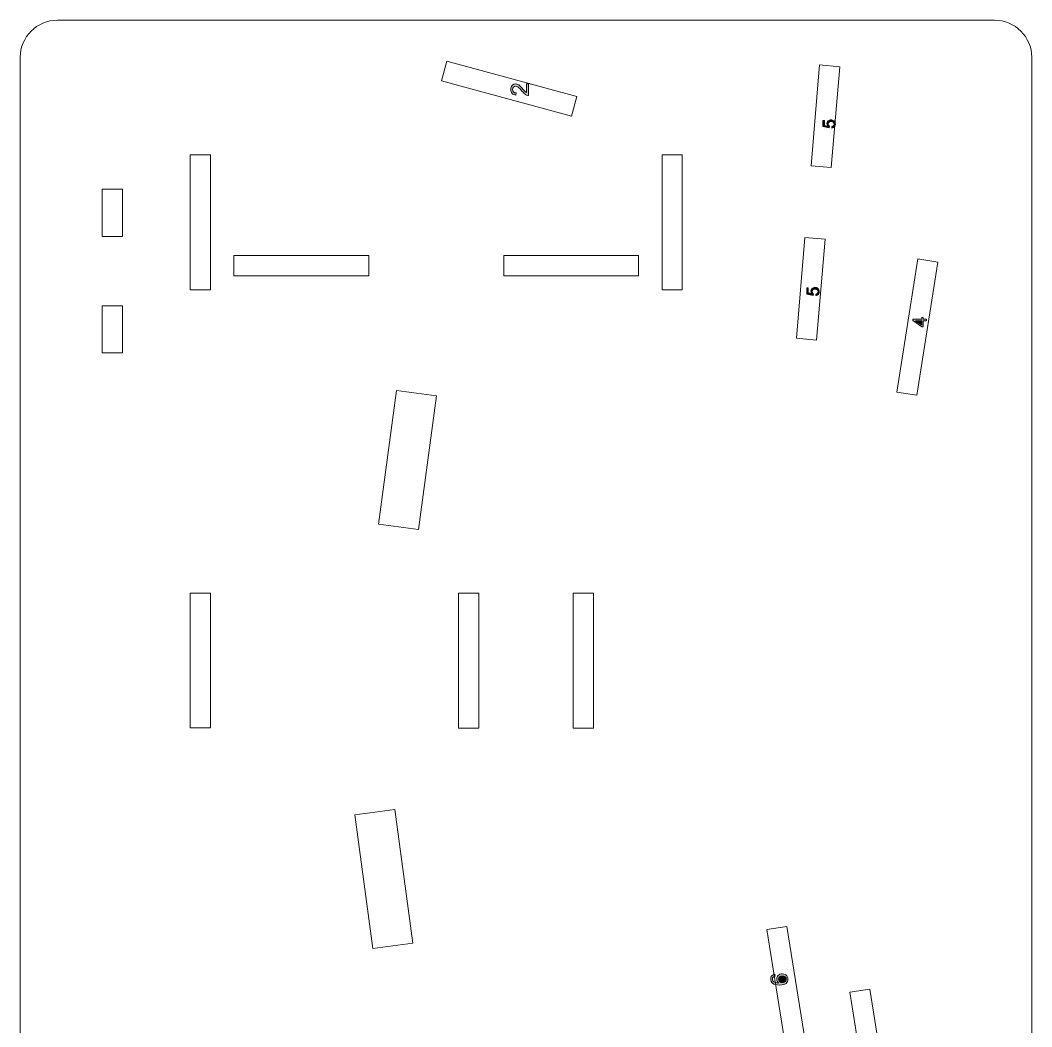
# Model space of a CAD drawing. Header units: millimetres. Extents: x -289 to 288, y -155 to 155.
# Drawn here: x 138.4 to 288.4, y 5.9 to 155.2 of the extents above; entities that cross this region are included whole.
import ezdxf

# ---------------------------------------------------------------- set-up
doc = ezdxf.new("R2010")
doc.units = ezdxf.units.MM
doc.header["$MEASUREMENT"] = 0
doc.layers.add('_0 28129', color=7, linetype='Continuous')

msp = doc.modelspace()

# ---------------------------------------------------------------- hatches: boundary and pattern name
at = {"layer": '_0 28129', "true_color": 0x2b2a29}
h = msp.add_hatch(color=250, dxfattribs=at)
edge = h.paths.add_edge_path()
edge.add_spline(control_points=[(213.4342, 145.7825), (213.4342, 145.7825), (213.7403, 145.7825), (213.7403, 145.7825), (213.7403, 145.7825), (213.7403, 144.0553), (213.7403, 144.0553), (213.6632, 144.0528), (213.5891, 144.0656), (213.5174, 144.0929), (213.4002, 144.1373), (213.2842, 144.2083), (213.1706, 144.3061), (213.0571, 144.4039), (212.9259, 144.5436), (212.7771, 144.7251), (212.5445, 145.0075), (212.3605, 145.1995), (212.2244, 145.2997), (212.0884, 145.4005), (211.9596, 145.4509), (211.8382, 145.4509), (211.7113, 145.4509), (211.6044, 145.4053), (211.5169, 145.3142), (211.4301, 145.2231), (211.3863, 145.1041), (211.3863, 144.9577), (211.3863, 144.8029), (211.4325, 144.679), (211.5248, 144.5861), (211.6165, 144.4931), (211.7441, 144.4464), (211.9074, 144.4452), (211.9074, 144.4452), (211.8746, 144.1172), (211.8746, 144.1172), (211.6293, 144.1397), (211.4422, 144.2247), (211.3135, 144.3717), (211.1847, 144.5193), (211.1203, 144.7166), (211.1203, 144.965), (211.1203, 145.2152), (211.1896, 145.4138), (211.3286, 145.5596), (211.4677, 145.706), (211.6402, 145.7788), (211.8455, 145.7788), (211.9499, 145.7788), (212.0526, 145.7576), (212.1534, 145.7145), (212.2548, 145.672), (212.3611, 145.6009), (212.4728, 145.5019), (212.584, 145.4023), (212.7376, 145.2377), (212.932, 145.0082), (213.0935, 144.8156), (213.2028, 144.6917), (213.2605, 144.6371), (213.3182, 144.5824), (213.3759, 144.5375), (213.4342, 144.5017), (213.4342, 144.5017), (213.4342, 145.7825), (213.4342, 145.7825)], knot_values=[0, 0, 0, 0, 0.04545455, 0.04545455, 0.04545455, 0.09090909, 0.09090909, 0.09090909, 0.13636364, 0.13636364, 0.13636364, 0.18181818, 0.18181818, 0.18181818, 0.22727273, 0.22727273, 0.22727273, 0.27272727, 0.27272727, 0.27272727, 0.31818182, 0.31818182, 0.31818182, 0.36363636, 0.36363636, 0.36363636, 0.40909091, 0.40909091, 0.40909091, 0.45454545, 0.45454545, 0.45454545, 0.5, 0.5, 0.5, 0.54545455, 0.54545455, 0.54545455, 0.59090909, 0.59090909, 0.59090909, 0.63636364, 0.63636364, 0.63636364, 0.68181818, 0.68181818, 0.68181818, 0.72727273, 0.72727273, 0.72727273, 0.77272727, 0.77272727, 0.77272727, 0.81818182, 0.81818182, 0.81818182, 0.86363636, 0.86363636, 0.86363636, 0.90909091, 0.90909091, 0.90909091, 0.95454545, 0.95454545, 0.95454545, 1, 1, 1, 1], degree=3, periodic=1)
h = msp.add_hatch(color=250, dxfattribs=at)
edge = h.paths.add_edge_path()
edge.add_spline(control_points=[(258.7456, 139.2356), (258.7456, 139.2356), (258.7275, 139.4734), (258.7275, 139.4734), (258.8433, 139.491), (258.9304, 139.532), (258.989, 139.5957), (259.0471, 139.6595), (259.0764, 139.7374), (259.0764, 139.8292), (259.0764, 139.9399), (259.0351, 140.0325), (258.9528, 140.1079), (258.8701, 140.1829), (258.7606, 140.2204), (258.6245, 140.2204), (258.4948, 140.2204), (258.3927, 140.1846), (258.3178, 140.1127), (258.2428, 140.0407), (258.2053, 139.9455), (258.2053, 139.827), (258.2053, 139.7534), (258.2221, 139.6875), (258.2557, 139.6289), (258.2893, 139.5707), (258.3329, 139.5251), (258.3863, 139.4915), (258.3863, 139.4915), (258.3553, 139.2769), (258.3553, 139.2769), (258.3553, 139.2769), (257.404, 139.4553), (257.404, 139.4553), (257.404, 139.4553), (257.404, 140.3729), (257.404, 140.3729), (257.404, 140.3729), (257.6212, 140.3729), (257.6212, 140.3729), (257.6212, 140.3729), (257.6212, 139.6366), (257.6212, 139.6366), (257.6212, 139.6366), (258.1205, 139.538), (258.1205, 139.538), (258.0425, 139.6487), (258.0037, 139.765), (258.0037, 139.8865), (258.0037, 140.0476), (258.0597, 140.1838), (258.1717, 140.2945), (258.2837, 140.4052), (258.4276, 140.4608), (258.6034, 140.4608), (258.771, 140.4608), (258.9157, 140.4121), (259.0376, 140.3147), (259.1876, 140.1962), (259.2625, 140.0343), (259.2625, 139.8292), (259.2625, 139.6612), (259.2151, 139.5242), (259.1208, 139.4178), (259.0264, 139.3114), (258.9015, 139.2506), (258.7456, 139.2356)], knot_values=[0, 0, 0, 0, 0.04545455, 0.04545455, 0.04545455, 0.09090909, 0.09090909, 0.09090909, 0.13636364, 0.13636364, 0.13636364, 0.18181818, 0.18181818, 0.18181818, 0.22727273, 0.22727273, 0.22727273, 0.27272727, 0.27272727, 0.27272727, 0.31818182, 0.31818182, 0.31818182, 0.36363636, 0.36363636, 0.36363636, 0.40909091, 0.40909091, 0.40909091, 0.45454545, 0.45454545, 0.45454545, 0.5, 0.5, 0.5, 0.54545455, 0.54545455, 0.54545455, 0.59090909, 0.59090909, 0.59090909, 0.63636364, 0.63636364, 0.63636364, 0.68181818, 0.68181818, 0.68181818, 0.72727273, 0.72727273, 0.72727273, 0.77272727, 0.77272727, 0.77272727, 0.81818182, 0.81818182, 0.81818182, 0.86363636, 0.86363636, 0.86363636, 0.90909091, 0.90909091, 0.90909091, 0.95454545, 0.95454545, 0.95454545, 1, 1, 1, 1], degree=3, periodic=1)
h = msp.add_hatch(color=250, dxfattribs=at)
edge = h.paths.add_edge_path()
edge.add_spline(control_points=[(256.3564, 114.3735), (256.3564, 114.3735), (256.3383, 114.6113), (256.3383, 114.6113), (256.4541, 114.6289), (256.5412, 114.6699), (256.5998, 114.7336), (256.6579, 114.7974), (256.6872, 114.8753), (256.6872, 114.9671), (256.6872, 115.0778), (256.6459, 115.1704), (256.5636, 115.2458), (256.4809, 115.3208), (256.3714, 115.3583), (256.2353, 115.3583), (256.1056, 115.3583), (256.0035, 115.3225), (255.9286, 115.2506), (255.8536, 115.1786), (255.8161, 115.0834), (255.8161, 114.9649), (255.8161, 114.8913), (255.8329, 114.8254), (255.8665, 114.7668), (255.9001, 114.7086), (255.9437, 114.663), (255.9971, 114.6294), (255.9971, 114.6294), (255.9661, 114.4148), (255.9661, 114.4148), (255.9661, 114.4148), (255.0148, 114.5932), (255.0148, 114.5932), (255.0148, 114.5932), (255.0148, 115.5108), (255.0148, 115.5108), (255.0148, 115.5108), (255.232, 115.5108), (255.232, 115.5108), (255.232, 115.5108), (255.232, 114.7745), (255.232, 114.7745), (255.232, 114.7745), (255.7313, 114.6759), (255.7313, 114.6759), (255.6533, 114.7866), (255.6145, 114.9029), (255.6145, 115.0244), (255.6145, 115.1855), (255.6705, 115.3217), (255.7825, 115.4324), (255.8945, 115.5431), (256.0384, 115.5987), (256.2142, 115.5987), (256.3818, 115.5987), (256.5265, 115.55), (256.6484, 115.4526), (256.7984, 115.3341), (256.8733, 115.1722), (256.8733, 114.9671), (256.8733, 114.7991), (256.8259, 114.6621), (256.7316, 114.5557), (256.6372, 114.4493), (256.5123, 114.3885), (256.3564, 114.3735)], knot_values=[0, 0, 0, 0, 0.04545455, 0.04545455, 0.04545455, 0.09090909, 0.09090909, 0.09090909, 0.13636364, 0.13636364, 0.13636364, 0.18181818, 0.18181818, 0.18181818, 0.22727273, 0.22727273, 0.22727273, 0.27272727, 0.27272727, 0.27272727, 0.31818182, 0.31818182, 0.31818182, 0.36363636, 0.36363636, 0.36363636, 0.40909091, 0.40909091, 0.40909091, 0.45454545, 0.45454545, 0.45454545, 0.5, 0.5, 0.5, 0.54545455, 0.54545455, 0.54545455, 0.59090909, 0.59090909, 0.59090909, 0.63636364, 0.63636364, 0.63636364, 0.68181818, 0.68181818, 0.68181818, 0.72727273, 0.72727273, 0.72727273, 0.77272727, 0.77272727, 0.77272727, 0.81818182, 0.81818182, 0.81818182, 0.86363636, 0.86363636, 0.86363636, 0.90909091, 0.90909091, 0.90909091, 0.95454545, 0.95454545, 0.95454545, 1, 1, 1, 1], degree=3, periodic=1)
h = msp.add_hatch(color=250, dxfattribs=at)
edge = h.paths.add_edge_path()
edge.add_spline(control_points=[(272.7712, 110.6271), (272.7712, 110.6271), (272.2908, 110.6271), (272.2908, 110.6271), (272.2908, 110.6271), (272.2908, 109.7533), (272.2908, 109.7533), (272.2908, 109.7533), (272.0632, 109.7533), (272.0632, 109.7533), (272.0632, 109.7533), (270.7596, 110.672), (270.7596, 110.672), (270.7596, 110.672), (270.7596, 110.8743), (270.7596, 110.8743), (270.7596, 110.8743), (272.0632, 110.8743), (272.0632, 110.8743), (272.0632, 110.8743), (272.0632, 111.1468), (272.0632, 111.1468), (272.0632, 111.1468), (272.2908, 111.1468), (272.2908, 111.1468), (272.2908, 111.1468), (272.2908, 110.8743), (272.2908, 110.8743), (272.2908, 110.8743), (272.7712, 110.8743), (272.7712, 110.8743), (272.7712, 110.8743), (272.7712, 110.6271), (272.7712, 110.6271)], knot_values=[0, 0, 0, 0, 0.09090909, 0.09090909, 0.09090909, 0.18181818, 0.18181818, 0.18181818, 0.27272727, 0.27272727, 0.27272727, 0.36363636, 0.36363636, 0.36363636, 0.45454545, 0.45454545, 0.45454545, 0.54545455, 0.54545455, 0.54545455, 0.63636364, 0.63636364, 0.63636364, 0.72727273, 0.72727273, 0.72727273, 0.81818182, 0.81818182, 0.81818182, 0.90909091, 0.90909091, 0.90909091, 1, 1, 1, 1], degree=3, periodic=1)
h = msp.add_hatch(color=250, dxfattribs=at)
edge = h.paths.add_edge_path()
edge.add_spline(control_points=[(272.0632, 110.6271), (272.0632, 110.6271), (271.1581, 110.6271), (271.1581, 110.6271), (271.1581, 110.6271), (272.0632, 109.9963), (272.0632, 109.9963), (272.0632, 109.9963), (272.0632, 110.6271), (272.0632, 110.6271)], knot_values=[0, 0, 0, 0, 0.33333333, 0.33333333, 0.33333333, 0.66666667, 0.66666667, 0.66666667, 1, 1, 1, 1], degree=3, periodic=1)
h = msp.add_hatch(color=250, dxfattribs=at)
edge = h.paths.add_edge_path()
edge.add_spline(control_points=[(250.2892, 13.722), (250.2892, 13.722), (250.3137, 13.4173), (250.3137, 13.4173), (250.1929, 13.3899), (250.1047, 13.3507), (250.0499, 13.3), (249.9617, 13.2165), (249.9179, 13.1132), (249.9179, 12.9906), (249.9179, 12.8919), (249.9454, 12.8044), (250.0003, 12.7291), (250.0709, 12.6322), (250.1736, 12.5563), (250.309, 12.4997), (250.4451, 12.4436), (250.6383, 12.4144), (250.8887, 12.4121), (250.776, 12.4862), (250.692, 12.5773), (250.6377, 12.6847), (250.5828, 12.7921), (250.5554, 12.9042), (250.5554, 13.0221), (250.5554, 13.2276), (250.6313, 13.4027), (250.7825, 13.5475), (250.9336, 13.6916), (251.1286, 13.764), (251.3685, 13.764), (251.5261, 13.764), (251.6721, 13.7302), (251.8075, 13.6625), (251.9429, 13.5942), (252.0462, 13.5013), (252.118, 13.3823), (252.1898, 13.2638), (252.226, 13.1289), (252.226, 12.9783), (252.226, 12.7221), (252.1315, 12.5125), (251.9429, 12.3502), (251.7544, 12.1885), (251.4432, 12.1074), (251.0101, 12.1074), (250.5256, 12.1074), (250.173, 12.1973), (249.953, 12.3765), (249.7615, 12.5329), (249.6658, 12.7437), (249.6658, 13.0093), (249.6658, 13.2066), (249.7212, 13.3688), (249.8316, 13.4949), (249.9419, 13.621), (250.0942, 13.6969), (250.2892, 13.722)], knot_values=[0, 0, 0, 0, 0.05263158, 0.05263158, 0.05263158, 0.10526316, 0.10526316, 0.10526316, 0.15789474, 0.15789474, 0.15789474, 0.21052632, 0.21052632, 0.21052632, 0.26315789, 0.26315789, 0.26315789, 0.31578947, 0.31578947, 0.31578947, 0.36842105, 0.36842105, 0.36842105, 0.42105263, 0.42105263, 0.42105263, 0.47368421, 0.47368421, 0.47368421, 0.52631579, 0.52631579, 0.52631579, 0.57894737, 0.57894737, 0.57894737, 0.63157895, 0.63157895, 0.63157895, 0.68421053, 0.68421053, 0.68421053, 0.73684211, 0.73684211, 0.73684211, 0.78947368, 0.78947368, 0.78947368, 0.84210526, 0.84210526, 0.84210526, 0.89473684, 0.89473684, 0.89473684, 0.94736842, 0.94736842, 0.94736842, 1, 1, 1, 1], degree=3, periodic=1)
h = msp.add_hatch(color=250, dxfattribs=at)
edge = h.paths.add_edge_path()
edge.add_spline(control_points=[(251.3714, 12.4611), (251.4777, 12.4611), (251.5793, 12.4839), (251.6762, 12.5288), (251.7731, 12.5738), (251.8466, 12.6368), (251.8974, 12.7168), (251.9482, 12.7974), (251.9739, 12.8826), (251.9739, 12.9731), (251.9739, 13.1044), (251.9213, 13.2165), (251.8162, 13.3093), (251.7112, 13.4021), (251.5687, 13.4488), (251.3884, 13.4488), (251.215, 13.4488), (251.0784, 13.4027), (250.9786, 13.311), (250.8788, 13.2194), (250.8286, 13.1027), (250.8286, 12.9608), (250.8286, 12.8219), (250.8788, 12.7034), (250.9786, 12.6065), (251.0784, 12.5096), (251.2092, 12.4611), (251.3714, 12.4611)], knot_values=[0, 0, 0, 0, 0.11111111, 0.11111111, 0.11111111, 0.22222222, 0.22222222, 0.22222222, 0.33333333, 0.33333333, 0.33333333, 0.44444444, 0.44444444, 0.44444444, 0.55555556, 0.55555556, 0.55555556, 0.66666667, 0.66666667, 0.66666667, 0.77777778, 0.77777778, 0.77777778, 0.88888889, 0.88888889, 0.88888889, 1, 1, 1, 1], degree=3, periodic=1)

# ---------------------------------------------------------------- linework, layer by layer
at = {"layer": '_0 28129', "lineweight": 9}
for points, knots in [([(288.3793, 149.7266), (288.3793, 149.7266), (288.3793, -29.2675), (288.3793, -29.2675), (288.3793, -32.2941), (285.9028, -34.7704), (282.8764, -34.7704), (282.8764, -34.7704), (143.8823, -34.7704), (143.8823, -34.7704), (140.8559, -34.7704), (138.3793, -32.2939), (138.3793, -29.2675), (138.3793, -29.2675), (138.3793, 149.7266), (138.3793, 149.7266), (138.3793, 152.753), (140.8557, 155.2296), (143.8823, 155.2296), (143.8823, 155.2296), (282.8764, 155.2296), (282.8764, 155.2296), (285.903, 155.2296), (288.3793, 152.7532), (288.3793, 149.7266)], [0, 0, 0, 0, 0.125, 0.125, 0.125, 0.25, 0.25, 0.25, 0.375, 0.375, 0.375, 0.5, 0.5, 0.5, 0.625, 0.625, 0.625, 0.75, 0.75, 0.75, 0.875, 0.875, 0.875, 1, 1, 1, 1]), ([(200.8324, 146.2461), (200.8324, 146.2461), (201.6187, 149.1412), (201.6187, 149.1412), (201.6187, 149.1412), (220.9198, 143.9003), (220.9198, 143.9003), (220.9198, 143.9003), (220.1335, 141.0052), (220.1335, 141.0052), (220.1335, 141.0052), (200.8324, 146.2461), (200.8324, 146.2461)], [0, 0, 0, 0, 0.25, 0.25, 0.25, 0.5, 0.5, 0.5, 0.75, 0.75, 0.75, 1, 1, 1, 1]), ([(259.8975, 148.3372), (259.8975, 148.3372), (258.6375, 133.3902), (258.6375, 133.3902), (258.6375, 133.3902), (255.6484, 133.6445), (255.6484, 133.6445), (255.6484, 133.6445), (256.9083, 148.5915), (256.9083, 148.5915), (256.9083, 148.5915), (259.8975, 148.3372), (259.8975, 148.3372)], [0, 0, 0, 0, 0.25, 0.25, 0.25, 0.5, 0.5, 0.5, 0.75, 0.75, 0.75, 1, 1, 1, 1]), ([(213.4342, 145.7825), (213.4342, 145.7825), (213.7403, 145.7825), (213.7403, 145.7825), (213.7403, 145.7825), (213.7403, 144.0553), (213.7403, 144.0553), (213.6632, 144.0528), (213.5891, 144.0656), (213.5174, 144.0929), (213.4002, 144.1373), (213.2842, 144.2083), (213.1706, 144.3061), (213.0571, 144.4039), (212.9259, 144.5436), (212.7771, 144.7251), (212.5445, 145.0075), (212.3605, 145.1995), (212.2244, 145.2997), (212.0884, 145.4005), (211.9596, 145.4509), (211.8382, 145.4509), (211.7113, 145.4509), (211.6044, 145.4053), (211.5169, 145.3142), (211.4301, 145.2231), (211.3863, 145.1041), (211.3863, 144.9577), (211.3863, 144.8029), (211.4325, 144.679), (211.5248, 144.5861), (211.6165, 144.4931), (211.7441, 144.4464), (211.9074, 144.4452), (211.9074, 144.4452), (211.8746, 144.1172), (211.8746, 144.1172), (211.6293, 144.1397), (211.4422, 144.2247), (211.3135, 144.3717), (211.1847, 144.5193), (211.1203, 144.7166), (211.1203, 144.965), (211.1203, 145.2152), (211.1896, 145.4138), (211.3286, 145.5596), (211.4677, 145.706), (211.6402, 145.7788), (211.8455, 145.7788), (211.9499, 145.7788), (212.0526, 145.7576), (212.1534, 145.7145), (212.2548, 145.672), (212.3611, 145.6009), (212.4728, 145.5019), (212.584, 145.4023), (212.7376, 145.2377), (212.932, 145.0082), (213.0935, 144.8156), (213.2028, 144.6917), (213.2605, 144.6371), (213.3182, 144.5824), (213.3759, 144.5375), (213.4342, 144.5017), (213.4342, 144.5017), (213.4342, 145.7825), (213.4342, 145.7825)], [0, 0, 0, 0, 0.04545455, 0.04545455, 0.04545455, 0.09090909, 0.09090909, 0.09090909, 0.13636364, 0.13636364, 0.13636364, 0.18181818, 0.18181818, 0.18181818, 0.22727273, 0.22727273, 0.22727273, 0.27272727, 0.27272727, 0.27272727, 0.31818182, 0.31818182, 0.31818182, 0.36363636, 0.36363636, 0.36363636, 0.40909091, 0.40909091, 0.40909091, 0.45454545, 0.45454545, 0.45454545, 0.5, 0.5, 0.5, 0.54545455, 0.54545455, 0.54545455, 0.59090909, 0.59090909, 0.59090909, 0.63636364, 0.63636364, 0.63636364, 0.68181818, 0.68181818, 0.68181818, 0.72727273, 0.72727273, 0.72727273, 0.77272727, 0.77272727, 0.77272727, 0.81818182, 0.81818182, 0.81818182, 0.86363636, 0.86363636, 0.86363636, 0.90909091, 0.90909091, 0.90909091, 0.95454545, 0.95454545, 0.95454545, 1, 1, 1, 1]), ([(258.7456, 139.2356), (258.7456, 139.2356), (258.7275, 139.4734), (258.7275, 139.4734), (258.8433, 139.491), (258.9304, 139.532), (258.989, 139.5957), (259.0471, 139.6595), (259.0764, 139.7374), (259.0764, 139.8292), (259.0764, 139.9399), (259.0351, 140.0325), (258.9528, 140.1079), (258.8701, 140.1829), (258.7606, 140.2204), (258.6245, 140.2204), (258.4948, 140.2204), (258.3927, 140.1846), (258.3178, 140.1127), (258.2428, 140.0407), (258.2053, 139.9455), (258.2053, 139.827), (258.2053, 139.7534), (258.2221, 139.6875), (258.2557, 139.6289), (258.2893, 139.5707), (258.3329, 139.5251), (258.3863, 139.4915), (258.3863, 139.4915), (258.3553, 139.2769), (258.3553, 139.2769), (258.3553, 139.2769), (257.404, 139.4553), (257.404, 139.4553), (257.404, 139.4553), (257.404, 140.3729), (257.404, 140.3729), (257.404, 140.3729), (257.6212, 140.3729), (257.6212, 140.3729), (257.6212, 140.3729), (257.6212, 139.6366), (257.6212, 139.6366), (257.6212, 139.6366), (258.1205, 139.538), (258.1205, 139.538), (258.0425, 139.6487), (258.0037, 139.765), (258.0037, 139.8865), (258.0037, 140.0476), (258.0597, 140.1838), (258.1717, 140.2945), (258.2837, 140.4052), (258.4276, 140.4608), (258.6034, 140.4608), (258.771, 140.4608), (258.9157, 140.4121), (259.0376, 140.3147), (259.1876, 140.1962), (259.2625, 140.0343), (259.2625, 139.8292), (259.2625, 139.6612), (259.2151, 139.5242), (259.1208, 139.4178), (259.0264, 139.3114), (258.9015, 139.2506), (258.7456, 139.2356)], [0, 0, 0, 0, 0.04545455, 0.04545455, 0.04545455, 0.09090909, 0.09090909, 0.09090909, 0.13636364, 0.13636364, 0.13636364, 0.18181818, 0.18181818, 0.18181818, 0.22727273, 0.22727273, 0.22727273, 0.27272727, 0.27272727, 0.27272727, 0.31818182, 0.31818182, 0.31818182, 0.36363636, 0.36363636, 0.36363636, 0.40909091, 0.40909091, 0.40909091, 0.45454545, 0.45454545, 0.45454545, 0.5, 0.5, 0.5, 0.54545455, 0.54545455, 0.54545455, 0.59090909, 0.59090909, 0.59090909, 0.63636364, 0.63636364, 0.63636364, 0.68181818, 0.68181818, 0.68181818, 0.72727273, 0.72727273, 0.72727273, 0.77272727, 0.77272727, 0.77272727, 0.81818182, 0.81818182, 0.81818182, 0.86363636, 0.86363636, 0.86363636, 0.90909091, 0.90909091, 0.90909091, 0.95454545, 0.95454545, 0.95454545, 1, 1, 1, 1]), ([(166.5996, 135.2496), (166.5996, 135.2496), (166.5996, 115.2496), (166.5996, 115.2496), (166.5996, 115.2496), (163.5996, 115.2496), (163.5996, 115.2496), (163.5996, 115.2496), (163.5996, 135.2496), (163.5996, 135.2496), (163.5996, 135.2496), (166.5996, 135.2496), (166.5996, 135.2496)], [0, 0, 0, 0, 0.25, 0.25, 0.25, 0.5, 0.5, 0.5, 0.75, 0.75, 0.75, 1, 1, 1, 1]), ([(236.5491, 135.2496), (236.5491, 135.2496), (236.5491, 115.2496), (236.5491, 115.2496), (236.5491, 115.2496), (233.5491, 115.2496), (233.5491, 115.2496), (233.5491, 115.2496), (233.5491, 135.2496), (233.5491, 135.2496), (233.5491, 135.2496), (236.5491, 135.2496), (236.5491, 135.2496)], [0, 0, 0, 0, 0.25, 0.25, 0.25, 0.5, 0.5, 0.5, 0.75, 0.75, 0.75, 1, 1, 1, 1]), ([(153.5503, 123.1513), (153.5503, 123.1513), (153.5503, 130.1513), (153.5503, 130.1513), (153.5503, 130.1513), (150.5503, 130.1513), (150.5503, 130.1513), (150.5503, 130.1513), (150.5503, 123.1513), (150.5503, 123.1513), (150.5503, 123.1513), (153.5503, 123.1513), (153.5503, 123.1513)], [0, 0, 0, 0, 0.25, 0.25, 0.25, 0.5, 0.5, 0.5, 0.75, 0.75, 0.75, 1, 1, 1, 1]), ([(257.7397, 122.7388), (257.7397, 122.7388), (256.4798, 107.7918), (256.4798, 107.7918), (256.4798, 107.7918), (253.4906, 108.0461), (253.4906, 108.0461), (253.4906, 108.0461), (254.7506, 122.9931), (254.7506, 122.9931), (254.7506, 122.9931), (257.7397, 122.7388), (257.7397, 122.7388)], [0, 0, 0, 0, 0.25, 0.25, 0.25, 0.5, 0.5, 0.5, 0.75, 0.75, 0.75, 1, 1, 1, 1]), ([(190.0744, 120.3149), (190.0744, 120.3149), (190.0744, 117.3149), (190.0744, 117.3149), (190.0744, 117.3149), (170.0744, 117.3149), (170.0744, 117.3149), (170.0744, 117.3149), (170.0744, 120.3149), (170.0744, 120.3149), (170.0744, 120.3149), (190.0744, 120.3149), (190.0744, 120.3149)], [0, 0, 0, 0, 0.25, 0.25, 0.25, 0.5, 0.5, 0.5, 0.75, 0.75, 0.75, 1, 1, 1, 1]), ([(230.0744, 120.3149), (230.0744, 120.3149), (230.0744, 117.3149), (230.0744, 117.3149), (230.0744, 117.3149), (210.0744, 117.3149), (210.0744, 117.3149), (210.0744, 117.3149), (210.0744, 120.3149), (210.0744, 120.3149), (210.0744, 120.3149), (230.0744, 120.3149), (230.0744, 120.3149)], [0, 0, 0, 0, 0.25, 0.25, 0.25, 0.5, 0.5, 0.5, 0.75, 0.75, 0.75, 1, 1, 1, 1]), ([(271.467, 119.8111), (271.467, 119.8111), (268.385, 100.05), (268.385, 100.05), (268.385, 100.05), (271.3494, 99.5892), (271.3494, 99.5892), (271.3494, 99.5892), (274.4314, 119.3503), (274.4314, 119.3503), (274.4314, 119.3503), (271.467, 119.8111), (271.467, 119.8111)], [0, 0, 0, 0, 0.25, 0.25, 0.25, 0.5, 0.5, 0.5, 0.75, 0.75, 0.75, 1, 1, 1, 1]), ([(256.3564, 114.3735), (256.3564, 114.3735), (256.3383, 114.6113), (256.3383, 114.6113), (256.4541, 114.6289), (256.5412, 114.6699), (256.5998, 114.7336), (256.6579, 114.7974), (256.6872, 114.8753), (256.6872, 114.9671), (256.6872, 115.0778), (256.6459, 115.1704), (256.5636, 115.2458), (256.4809, 115.3208), (256.3714, 115.3583), (256.2353, 115.3583), (256.1056, 115.3583), (256.0035, 115.3225), (255.9286, 115.2506), (255.8536, 115.1786), (255.8161, 115.0834), (255.8161, 114.9649), (255.8161, 114.8913), (255.8329, 114.8254), (255.8665, 114.7668), (255.9001, 114.7086), (255.9437, 114.663), (255.9971, 114.6294), (255.9971, 114.6294), (255.9661, 114.4148), (255.9661, 114.4148), (255.9661, 114.4148), (255.0148, 114.5932), (255.0148, 114.5932), (255.0148, 114.5932), (255.0148, 115.5108), (255.0148, 115.5108), (255.0148, 115.5108), (255.232, 115.5108), (255.232, 115.5108), (255.232, 115.5108), (255.232, 114.7745), (255.232, 114.7745), (255.232, 114.7745), (255.7313, 114.6759), (255.7313, 114.6759), (255.6533, 114.7866), (255.6145, 114.9029), (255.6145, 115.0244), (255.6145, 115.1855), (255.6705, 115.3217), (255.7825, 115.4324), (255.8945, 115.5431), (256.0384, 115.5987), (256.2142, 115.5987), (256.3818, 115.5987), (256.5265, 115.55), (256.6484, 115.4526), (256.7984, 115.3341), (256.8733, 115.1722), (256.8733, 114.9671), (256.8733, 114.7991), (256.8259, 114.6621), (256.7316, 114.5557), (256.6372, 114.4493), (256.5123, 114.3885), (256.3564, 114.3735)], [0, 0, 0, 0, 0.04545455, 0.04545455, 0.04545455, 0.09090909, 0.09090909, 0.09090909, 0.13636364, 0.13636364, 0.13636364, 0.18181818, 0.18181818, 0.18181818, 0.22727273, 0.22727273, 0.22727273, 0.27272727, 0.27272727, 0.27272727, 0.31818182, 0.31818182, 0.31818182, 0.36363636, 0.36363636, 0.36363636, 0.40909091, 0.40909091, 0.40909091, 0.45454545, 0.45454545, 0.45454545, 0.5, 0.5, 0.5, 0.54545455, 0.54545455, 0.54545455, 0.59090909, 0.59090909, 0.59090909, 0.63636364, 0.63636364, 0.63636364, 0.68181818, 0.68181818, 0.68181818, 0.72727273, 0.72727273, 0.72727273, 0.77272727, 0.77272727, 0.77272727, 0.81818182, 0.81818182, 0.81818182, 0.86363636, 0.86363636, 0.86363636, 0.90909091, 0.90909091, 0.90909091, 0.95454545, 0.95454545, 0.95454545, 1, 1, 1, 1]), ([(153.5503, 105.8736), (153.5503, 105.8736), (153.5503, 112.8736), (153.5503, 112.8736), (153.5503, 112.8736), (150.5503, 112.8736), (150.5503, 112.8736), (150.5503, 112.8736), (150.5503, 105.8736), (150.5503, 105.8736), (150.5503, 105.8736), (153.5503, 105.8736), (153.5503, 105.8736)], [0, 0, 0, 0, 0.25, 0.25, 0.25, 0.5, 0.5, 0.5, 0.75, 0.75, 0.75, 1, 1, 1, 1]), ([(272.7712, 110.6271), (272.7712, 110.6271), (272.2908, 110.6271), (272.2908, 110.6271), (272.2908, 110.6271), (272.2908, 109.7533), (272.2908, 109.7533), (272.2908, 109.7533), (272.0632, 109.7533), (272.0632, 109.7533), (272.0632, 109.7533), (270.7596, 110.672), (270.7596, 110.672), (270.7596, 110.672), (270.7596, 110.8743), (270.7596, 110.8743), (270.7596, 110.8743), (272.0632, 110.8743), (272.0632, 110.8743), (272.0632, 110.8743), (272.0632, 111.1468), (272.0632, 111.1468), (272.0632, 111.1468), (272.2908, 111.1468), (272.2908, 111.1468), (272.2908, 111.1468), (272.2908, 110.8743), (272.2908, 110.8743), (272.2908, 110.8743), (272.7712, 110.8743), (272.7712, 110.8743), (272.7712, 110.8743), (272.7712, 110.6271), (272.7712, 110.6271)], [0, 0, 0, 0, 0.09090909, 0.09090909, 0.09090909, 0.18181818, 0.18181818, 0.18181818, 0.27272727, 0.27272727, 0.27272727, 0.36363636, 0.36363636, 0.36363636, 0.45454545, 0.45454545, 0.45454545, 0.54545455, 0.54545455, 0.54545455, 0.63636364, 0.63636364, 0.63636364, 0.72727273, 0.72727273, 0.72727273, 0.81818182, 0.81818182, 0.81818182, 0.90909091, 0.90909091, 0.90909091, 1, 1, 1, 1]), ([(272.0632, 110.6271), (272.0632, 110.6271), (271.1581, 110.6271), (271.1581, 110.6271), (271.1581, 110.6271), (272.0632, 109.9963), (272.0632, 109.9963), (272.0632, 109.9963), (272.0632, 110.6271), (272.0632, 110.6271)], [0, 0, 0, 0, 0.33333333, 0.33333333, 0.33333333, 0.66666667, 0.66666667, 0.66666667, 1, 1, 1, 1]), ([(191.509, 80.4835), (191.509, 80.4835), (194.1787, 100.3045), (194.1787, 100.3045), (194.1787, 100.3045), (200.1251, 99.5036), (200.1251, 99.5036), (200.1251, 99.5036), (197.4554, 79.6826), (197.4554, 79.6826), (197.4554, 79.6826), (191.509, 80.4835), (191.509, 80.4835)], [0, 0, 0, 0, 0.25, 0.25, 0.25, 0.5, 0.5, 0.5, 0.75, 0.75, 0.75, 1, 1, 1, 1]), ([(166.5996, 70.2496), (166.5996, 70.2496), (166.5996, 50.2496), (166.5996, 50.2496), (166.5996, 50.2496), (163.5996, 50.2496), (163.5996, 50.2496), (163.5996, 50.2496), (163.5996, 70.2496), (163.5996, 70.2496), (163.5996, 70.2496), (166.5996, 70.2496), (166.5996, 70.2496)], [0, 0, 0, 0, 0.25, 0.25, 0.25, 0.5, 0.5, 0.5, 0.75, 0.75, 0.75, 1, 1, 1, 1]), ([(203.3791, 70.2296), (203.3791, 70.2296), (203.3791, 50.2296), (203.3791, 50.2296), (203.3791, 50.2296), (206.3791, 50.2296), (206.3791, 50.2296), (206.3791, 50.2296), (206.3791, 70.2296), (206.3791, 70.2296), (206.3791, 70.2296), (203.3791, 70.2296), (203.3791, 70.2296)], [0, 0, 0, 0, 0.25, 0.25, 0.25, 0.5, 0.5, 0.5, 0.75, 0.75, 0.75, 1, 1, 1, 1]), ([(220.3791, 70.2296), (220.3791, 70.2296), (220.3791, 50.2296), (220.3791, 50.2296), (220.3791, 50.2296), (223.3791, 50.2296), (223.3791, 50.2296), (223.3791, 50.2296), (223.3791, 70.2296), (223.3791, 70.2296), (223.3791, 70.2296), (220.3791, 70.2296), (220.3791, 70.2296)], [0, 0, 0, 0, 0.25, 0.25, 0.25, 0.5, 0.5, 0.5, 0.75, 0.75, 0.75, 1, 1, 1, 1]), ([(190.6474, 17.5368), (190.6474, 17.5368), (187.9964, 37.3603), (187.9964, 37.3603), (187.9964, 37.3603), (193.9436, 38.1555), (193.9436, 38.1555), (193.9436, 38.1555), (196.5945, 18.332), (196.5945, 18.332), (196.5945, 18.332), (190.6474, 17.5368), (190.6474, 17.5368)], [0, 0, 0, 0, 0.25, 0.25, 0.25, 0.5, 0.5, 0.5, 0.75, 0.75, 0.75, 1, 1, 1, 1]), ([(249.0992, 20.3394), (249.0992, 20.3394), (252.2501, 0.5892), (252.2501, 0.5892), (252.2501, 0.5892), (255.2126, 1.0623), (255.2126, 1.0623), (255.2126, 1.0623), (252.0616, 20.8125), (252.0616, 20.8125), (252.0616, 20.8125), (249.0992, 20.3394), (249.0992, 20.3394)], [0, 0, 0, 0, 0.25, 0.25, 0.25, 0.5, 0.5, 0.5, 0.75, 0.75, 0.75, 1, 1, 1, 1]), ([(250.2892, 13.722), (250.2892, 13.722), (250.3137, 13.4173), (250.3137, 13.4173), (250.1929, 13.3899), (250.1047, 13.3507), (250.0499, 13.3), (249.9617, 13.2165), (249.9179, 13.1132), (249.9179, 12.9906), (249.9179, 12.8919), (249.9454, 12.8044), (250.0003, 12.7291), (250.0709, 12.6322), (250.1736, 12.5563), (250.309, 12.4997), (250.4451, 12.4436), (250.6383, 12.4144), (250.8887, 12.4121), (250.776, 12.4862), (250.692, 12.5773), (250.6377, 12.6847), (250.5828, 12.7921), (250.5554, 12.9042), (250.5554, 13.0221), (250.5554, 13.2276), (250.6313, 13.4027), (250.7825, 13.5475), (250.9336, 13.6916), (251.1286, 13.764), (251.3685, 13.764), (251.5261, 13.764), (251.6721, 13.7302), (251.8075, 13.6625), (251.9429, 13.5942), (252.0462, 13.5013), (252.118, 13.3823), (252.1898, 13.2638), (252.226, 13.1289), (252.226, 12.9783), (252.226, 12.7221), (252.1315, 12.5125), (251.9429, 12.3502), (251.7544, 12.1885), (251.4432, 12.1074), (251.0101, 12.1074), (250.5256, 12.1074), (250.173, 12.1973), (249.953, 12.3765), (249.7615, 12.5329), (249.6658, 12.7437), (249.6658, 13.0093), (249.6658, 13.2066), (249.7212, 13.3688), (249.8316, 13.4949), (249.9419, 13.621), (250.0942, 13.6969), (250.2892, 13.722)], [0, 0, 0, 0, 0.05263158, 0.05263158, 0.05263158, 0.10526316, 0.10526316, 0.10526316, 0.15789474, 0.15789474, 0.15789474, 0.21052632, 0.21052632, 0.21052632, 0.26315789, 0.26315789, 0.26315789, 0.31578947, 0.31578947, 0.31578947, 0.36842105, 0.36842105, 0.36842105, 0.42105263, 0.42105263, 0.42105263, 0.47368421, 0.47368421, 0.47368421, 0.52631579, 0.52631579, 0.52631579, 0.57894737, 0.57894737, 0.57894737, 0.63157895, 0.63157895, 0.63157895, 0.68421053, 0.68421053, 0.68421053, 0.73684211, 0.73684211, 0.73684211, 0.78947368, 0.78947368, 0.78947368, 0.84210526, 0.84210526, 0.84210526, 0.89473684, 0.89473684, 0.89473684, 0.94736842, 0.94736842, 0.94736842, 1, 1, 1, 1]), ([(251.3714, 12.4611), (251.4777, 12.4611), (251.5793, 12.4839), (251.6762, 12.5288), (251.7731, 12.5738), (251.8466, 12.6368), (251.8974, 12.7168), (251.9482, 12.7974), (251.9739, 12.8826), (251.9739, 12.9731), (251.9739, 13.1044), (251.9213, 13.2165), (251.8162, 13.3093), (251.7112, 13.4021), (251.5687, 13.4488), (251.3884, 13.4488), (251.215, 13.4488), (251.0784, 13.4027), (250.9786, 13.311), (250.8788, 13.2194), (250.8286, 13.1027), (250.8286, 12.9608), (250.8286, 12.8219), (250.8788, 12.7034), (250.9786, 12.6065), (251.0784, 12.5096), (251.2092, 12.4611), (251.3714, 12.4611)], [0, 0, 0, 0, 0.11111111, 0.11111111, 0.11111111, 0.22222222, 0.22222222, 0.22222222, 0.33333333, 0.33333333, 0.33333333, 0.44444444, 0.44444444, 0.44444444, 0.55555556, 0.55555556, 0.55555556, 0.66666667, 0.66666667, 0.66666667, 0.77777778, 0.77777778, 0.77777778, 0.88888889, 0.88888889, 0.88888889, 1, 1, 1, 1]), ([(264.8485, -10.6971), (264.8485, -10.6971), (261.3824, 11.0282), (261.3824, 11.0282), (261.3824, 11.0282), (264.3449, 11.5013), (264.3449, 11.5013), (264.3449, 11.5013), (267.811, -10.224), (267.811, -10.224), (267.811, -10.224), (264.8485, -10.6971), (264.8485, -10.6971)], [0, 0, 0, 0, 0.25, 0.25, 0.25, 0.5, 0.5, 0.5, 0.75, 0.75, 0.75, 1, 1, 1, 1])]:
    msp.add_open_spline(points, degree=3, knots=knots, dxfattribs=at)

doc.saveas('drawing.dxf')
